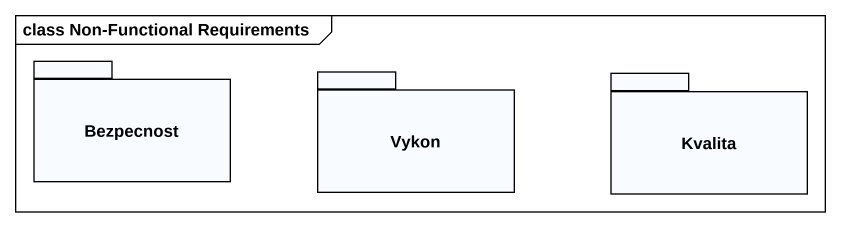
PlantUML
@startuml
mainframe class Non-Functional Requirements
package Bezpecnost {
}
package Vykon {
}
package Kvalita {
}
@enduml
